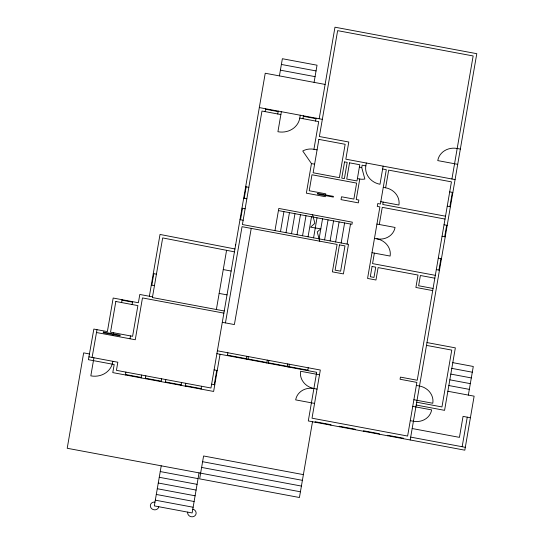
<?xml version="1.0" encoding="UTF-8"?>
<svg xmlns="http://www.w3.org/2000/svg" width="544" height="544" viewBox="0 0 544 544"><rect width="100%" height="100%" fill="white"/><g stroke="black" fill="none" stroke-linecap="round" stroke-linejoin="round"><path stroke-width="0.82" d="M152.531 296.847L139.808 294.467L138.387 302.75L113.172 298.037L107.386 331.602L93.847 329.072L88.42 359.693L114.186 364.507L112.785 372.613L213.629 391.449L220.041 354.253M92.106 357.428L96.995 329.657M93.935 357.768L90.821 375.863A19.244 17.415 14.2 0 0 112.139 364.439L112.846 361.304M113.2 335.641L113.37 334.635M113.492 333.921L113.689 332.778M121.611 302.566L122.101 299.703M132.11 304.531L132.607 301.668M130.002 338.776L130.499 335.913M125.392 374.966L125.888 372.11M149.369 296.256L160.024 234.45L234.94 248.962M151.83 285.144L153.802 273.7M141.148 377.91L141.644 375.047M145.35 378.699L145.846 375.836M161.106 381.636L161.602 378.78M165.308 382.425L165.804 379.562M161.228 465.841L154.326 505.9L192.141 512.958L199.05 472.899M181.064 385.37L181.56 382.507M185.266 386.152L185.762 383.289M201.022 389.096L201.518 386.233M216.369 309.509L226.576 250.315M235.715 244.453L235.511 245.643M240.523 219.756L242.495 208.304M244.222 198.295L246.194 186.844M214.254 384.676L216.723 370.369M225.454 322.891L242.039 226.678L337.103 244.433L332.377 271.857L343.407 273.918L348.5 244.351L242.413 224.536L261.97 111.03L280.881 114.566M265.125 111.622L265.615 108.759M227.399 355.626L227.888 352.764M251.233 228.398L234.382 324.564L222.299 322.306M279.412 75.895L282.37 58.725L317.036 65.198L314.078 82.368M277.726 113.975L278.222 111.112M281.37 111.704L277.923 131.73A19.244 17.415 14.2 0 0 299.785 118.096L318.696 121.625L313.929 149.287A16.034 14.511 14.2 0 0 302.75 150.994L311.46 163.594L306.367 193.161L325.278 196.697L325.462 195.622M246.303 359.156L246.799 356.293M247.88 359.448L248.377 356.592M274.972 230.615L278.793 208.44L352.322 222.176L351.954 224.318L278.419 210.589M299.785 118.096L300.281 115.233M280.486 231.649L283.934 211.616M302.94 118.68L303.43 115.824M286.001 232.676L289.449 212.65M266.791 362.984L267.281 360.121M268.362 363.276L268.858 360.414M291.516 233.709L294.964 213.676M315.547 121.04L316.037 118.177M297.031 234.736L300.478 214.703M319.192 118.762L334.975 27.2L476.789 53.686L410.196 439.974M302.546 235.77L305.993 215.737M308.06 236.796L311.508 216.764M287.273 366.806L287.769 363.95M288.85 367.105L289.34 364.242M313.575 237.823L317.023 217.797M325.584 194.908L325.768 193.834L309.223 190.74L311.977 174.767L356.619 183.104L353.865 199.077L341.523 196.778L341.034 199.634L358.36 202.871L358.856 200.015L356.232 199.519L359.761 179.017A12.832 11.608 14.2 0 0 364.847 179.024L361.74 167.572L362.148 165.186L365.826 165.872A17.109 15.477 14.2 0 0 380.004 184.273L383.126 166.151M319.09 238.857L322.538 218.824M324.605 239.884L328.059 219.858M307.754 370.634L308.251 367.771M330.12 240.917L333.574 220.884M335.634 241.944L339.089 221.918M341.149 242.978L344.604 222.945M312.501 421.729L299.438 497.508L199.641 478.87L203.592 455.981L303.382 474.62M315.126 422.219L315.207 421.743L330.97 424.687L330.888 425.163M347.065 244.079L350.52 224.053M365.826 165.872L366.316 163.01M339.286 426.734L339.368 426.258L355.13 429.202L355.048 429.678M374.367 253.116L372.558 263.609L435.322 275.332M379.297 224.509L382.262 207.339L445.026 219.062M383.166 202.089L382.752 204.476L445.516 216.199M380.8 201.647L398.922 205.034A16.034 14.511 14.2 0 0 385.628 187.782L388.674 170.136L451.438 181.859L417.234 380.249L400.432 377.114L400.058 379.256L416.867 382.398L407.619 436.05L312.025 418.193L320.328 370.029L217.382 350.798M363.446 431.249L363.528 430.766L379.29 433.711L379.209 434.187M387.607 435.758L387.695 435.282L403.451 438.226L403.369 438.702M451.928 179.003L473.144 55.957L337.634 30.648L319.382 136.524L348.792 142.018L345.834 159.181L455.083 179.588M438.933 270.103L440.912 258.658M444.693 236.722L446.665 225.27M449.868 206.672L452.336 192.365M468.35 395.094L473.287 366.479L452.798 362.651M462.162 446.726L467.255 417.16M154.979 502.112L154.136 502.058A4.277 3.869 14.2 0 0 150.334 505.838A4.277 3.869 14.2 0 0 154.299 509.816A4.277 3.869 14.2 0 0 158.787 506.729M281.384 64.45L316.05 70.924M280.398 70.169L315.064 76.643M325.108 84.429L265.234 73.243L210.97 388.001L116.43 370.342L117.83 362.236L88.944 356.837M259.311 107.583L322.34 119.354M265.533 109.235L278.14 111.588M303.348 116.3L315.955 118.653M460.346 149.07L457.191 148.478A17.109 15.477 14.2 0 0 437.757 160.602L457.715 164.329M313.929 149.287L317.077 149.872M382.629 169.014L386.308 169.694L380.392 204.034L377.76 203.544L377.271 206.407L379.896 206.897L367.567 278.433L375.965 280.004L378.107 267.6L418.023 275.053L415.888 287.456L432.691 290.598M359.373 167.13L361.74 167.572M311.46 163.594L314.616 164.179M449.711 191.876L452.86 192.467M357.401 178.575L359.761 179.017M383.268 187.34L385.628 187.782M447.243 206.183L450.398 206.774M245.67 186.748L248.819 187.333M444.04 224.781L447.188 225.372M243.698 198.193L246.847 198.784M376.938 224.067L395.06 227.446A16.034 14.511 14.2 0 1 376.836 238.809L374.469 238.374M442.068 236.225L445.216 236.817M241.971 208.209L245.12 208.794M239.999 219.654L243.148 220.245M438.28 258.169L441.436 258.754M372.001 252.681L390.123 256.061A16.034 14.511 14.2 0 0 376.836 238.809M436.308 269.613L439.464 270.198M434.833 278.195L420.39 275.495L418.622 285.75L433.065 288.449M223.258 269.566L231.132 271.041M153.279 273.605L156.427 274.19M219.144 293.413L227.025 294.882M151.3 285.049L154.455 285.634M426.986 342.57L455.348 347.868L444.577 410.339L416.214 405.042M426.503 345.386L451.758 350.105L441.959 406.946L416.704 402.227M224.25 310.978L152.408 297.561L162.676 237.925L234.444 251.845M223.883 313.126L142.467 297.922L135.259 339.755L96.492 332.52M122.019 300.179L132.525 302.144M451.812 368.376L472.301 372.198M450.826 374.095L471.308 377.924M449.84 379.821L470.322 383.642M448.854 385.54L469.336 389.368M416.344 385.424L419.499 386.009A16.034 14.511 14.2 0 1 432.786 403.26L413.882 399.731M447.868 391.265L474.13 396.168L464.821 450.18L308.298 420.947L316.683 372.3L216.893 353.661M227.48 355.15L246.384 358.68M247.962 358.972L266.873 362.508M268.444 362.8L287.354 366.33M288.932 366.622L307.836 370.158M319.505 374.796L300.601 371.266A16.034 14.511 14.2 0 0 301.478 378.814L302.355 380.582A16.034 14.511 14.2 0 0 313.888 388.518L317.043 389.103M412.74 406.361L431.644 409.897A16.034 14.511 14.2 0 1 413.42 421.26L410.271 420.668M214.098 369.879L217.246 370.464M470.41 417.751L463.053 416.378L459.435 437.362L412.168 428.529M89.44 353.947L83.66 352.866L67.211 448.276L300.424 491.79M211.63 384.186L214.778 384.771M314.575 403.41L295.664 399.881A16.034 14.511 14.2 0 1 313.888 388.518M125.474 374.49L141.229 377.434M145.432 378.216L161.187 381.16M165.39 381.949L181.145 384.887M185.348 385.676L201.11 388.62M410.686 437.118L465.31 447.318M202.606 461.706L302.396 480.345M201.62 467.425L301.41 486.064M160.242 471.56L198.064 478.625M159.256 477.285L197.078 484.344M158.27 483.004L196.085 490.069M157.284 488.73L195.099 495.795M156.298 494.455L194.113 501.514M155.312 500.174L193.127 507.239M192.794 509.177L193.603 509.429A4.277 3.869 14.2 0 1 195.901 514.345A4.277 3.869 14.2 0 1 190.856 516.644A4.277 3.869 14.2 0 1 187.68 512.128M312.596 214.751L314.894 223.285L310.57 227.181L320.817 228.834L317.234 231.955L319.722 241.189M103.387 332.03L103.258 332.744L120.068 335.886L120.19 335.172L103.387 332.03M115.831 301.485L110.541 332.187L132.6 336.308L137.89 305.606L115.831 301.485M318.886 139.386L313.133 172.768L339.395 177.67L345.148 144.289L318.886 139.386M317.703 193.433L317.58 194.147L333.336 197.091L333.465 196.377L317.703 193.433M344.556 161.901L341.754 178.112L344.386 178.602L347.181 162.391L344.556 161.901M349.54 162.833L346.746 179.044L356.986 180.955L359.781 164.744L349.54 162.833M339.463 244.875L335.111 270.15L340.626 271.184L344.978 245.908L339.463 244.875M372.069 266.472L370.301 276.726L373.973 277.413L375.741 267.158L372.069 266.472"/></g></svg>
